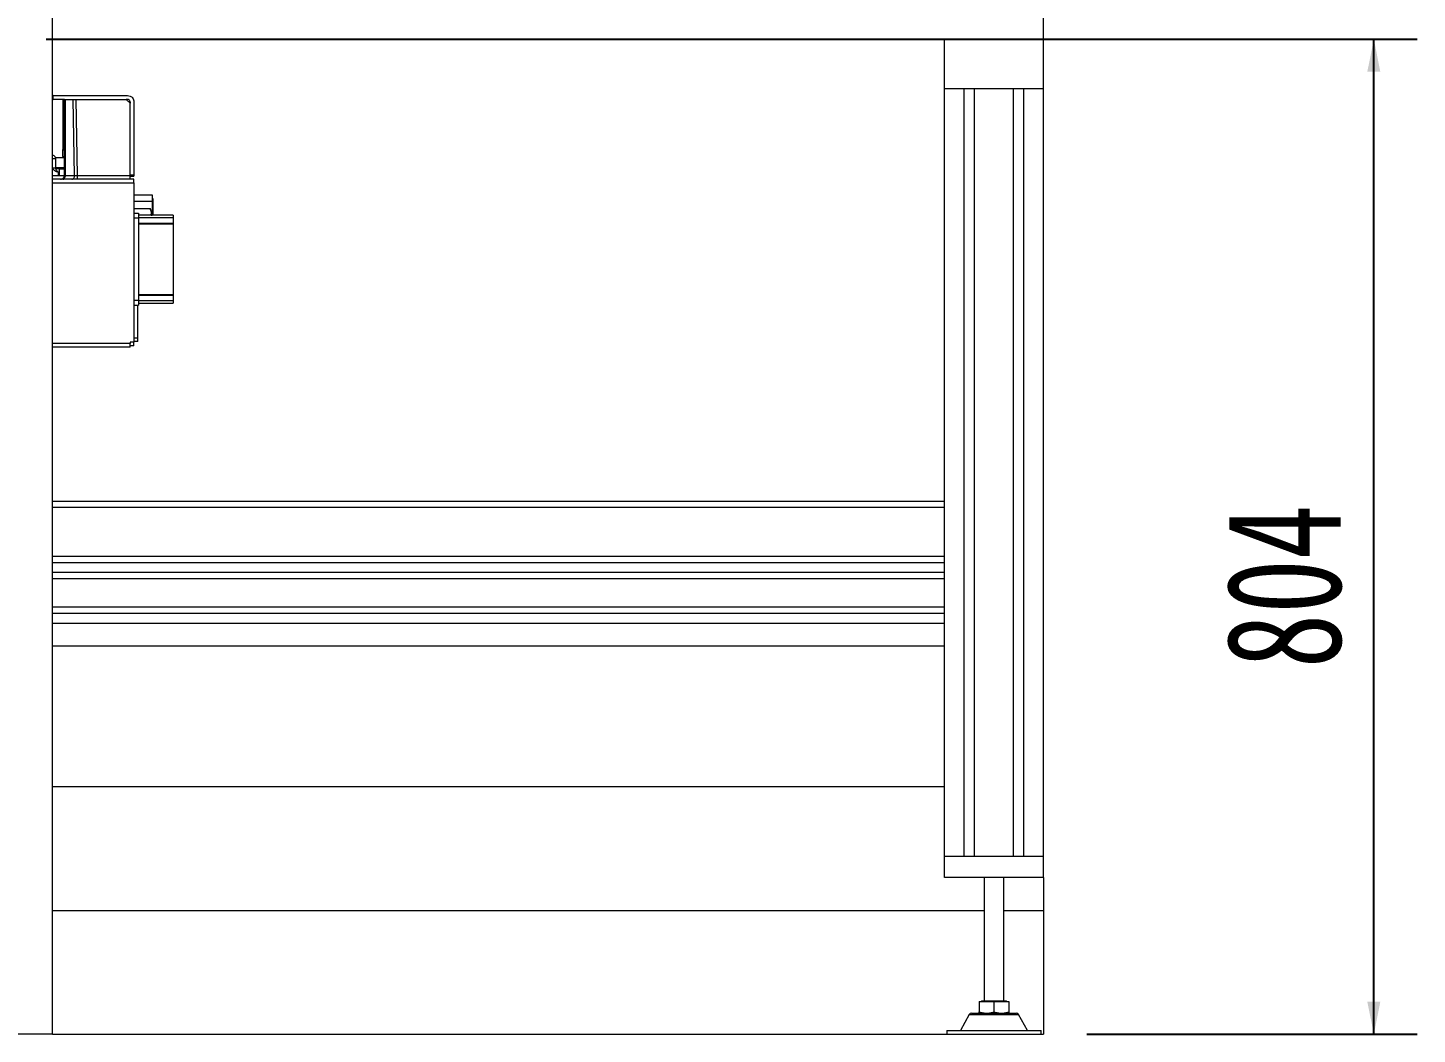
# Model space of a CAD drawing. Header units: millimetres. Extents: x 169 to 14583, y -399 to 10804.
# Drawn here: x 9481 to 10603, y 1076 to 1889 of the extents above; entities that cross this region are included whole.
import ezdxf

# ---------------------------------------------------------------- set-up
doc = ezdxf.new("R2010")
doc.units = ezdxf.units.MM
doc.header["$LTSCALE"] = 35
doc.layers.add('1', color=70, linetype='Continuous')
doc.styles.add('SLDTEXTSTYLE2', font='TXT', dxfattribs={"width": 0.7})
doc.dimstyles.new('SLDDIMSTYLE5', dxfattribs={"dimtxt": 105.988363, "dimasz": 26.25, "dimexe": 0, "dimexo": 0.0625, "dimgap": 26.497091, "dimtad": 1, "dimdec": 0, "dimrnd": 1e-09, "dimzin": 12, "dimdsep": 46, "dimtxsty": 'SLDTEXTSTYLE2', "dimsah": 1, "dimcen": 0.09, "dimadec": 0, "dimazin": 3, "dimtfac": 1, "dimtdec": 3, "dimtofl": 0, "dimtmove": 0, "dimatfit": 3, "dimfxl": 0, "dimfrac": 2, "dimtolj": 1, "dimtzin": 12, "dimarcsym": 0})

# ---------------------------------------------------------------- blocks, each defined once
blk = doc.blocks.new('_D_16')
at = {"layer": '1'}
for p, q in [((9496.3, 1879.8), (10602.9, 1879.8)), ((10567.9, 1076.2), (10567.9, 1879.8)), ((10336.3, 1076.2), (10602.9, 1076.2))]:
    blk.add_line(p, q, dxfattribs=at)
for points in [[(10567.9, 1879.8), (10562.6, 1853.5), (10573.1, 1853.5)], [(10567.9, 1076.2), (10573.1, 1102.4), (10562.6, 1102.4)]]:
    blk.add_solid(points, dxfattribs=at)
at = {"layer": '1', "insert": (10448.5, 1371.7), "char_height": 92.6, "attachment_point": 1, "rotation": 90, "style": 'SLDTEXTSTYLE2'}
blk.add_mtext('804', dxfattribs=at)

msp = doc.modelspace()

# ---------------------------------------------------------------- linework, layer by layer
at = {"color": 7, "linetype": 'Continuous', "lineweight": 18}
for p, q in [((9501.279, 1076.159), (9501.279, 3276.159)), ((10301.279, 1879.779), (10301.279, 1898.279)), ((9501.279, 1879.779), (10221.279, 1879.779)), ((10221.279, 1879.779), (10301.279, 1879.779)), ((10221.279, 1839.779), (10221.279, 1879.779)), ((10301.279, 1839.779), (10301.279, 1879.779)), ((10301.279, 1839.779), (10221.279, 1839.779)), ((10237.129, 1839.779), (10221.279, 1839.779)), ((10221.279, 1219.779), (10221.279, 1839.779)), ((10237.129, 1219.779), (10237.129, 1839.779)), ((10245.429, 1219.779), (10245.429, 1839.779)), ((10277.129, 1839.779), (10245.429, 1839.779)), ((10277.129, 1219.779), (10277.129, 1839.779)), ((10285.429, 1219.779), (10285.429, 1839.779)), ((10301.279, 1839.779), (10285.429, 1839.779)), ((10301.279, 1219.779), (10301.279, 1839.779)), ((9501.967, 1834.359), (9501.279, 1834.359)), ((9501.279, 1831.159), (9501.967, 1831.159)), ((9501.967, 1831.159), (9501.967, 1834.359)), ((9501.967, 1834.359), (9561.967, 1834.359)), ((9510.967, 1831.159), (9501.967, 1831.159)), ((9509.967, 1831.133), (9509.967, 1831.159)), ((9510.967, 1769.659), (9510.967, 1831.159)), ((9511.846, 1769.659), (9511.846, 1831.159)), ((9511.846, 1831.159), (9518.088, 1831.159)), ((9519.161, 1769.659), (9518.088, 1831.159)), ((9520.21, 1831.159), (9521.285, 1769.607)), ((9520.21, 1831.159), (9560.967, 1831.159)), ((9563.967, 1828.159), (9560.967, 1831.159)), ((9561.967, 1831.159), (9560.967, 1831.159)), ((9563.967, 1829.159), (9563.967, 1828.159)), ((9563.967, 1769.607), (9563.967, 1828.159)), ((9567.167, 1829.159), (9567.167, 1770.159)), ((9503.967, 1775.659), (9503.967, 1783.159)), ((9510.117, 1791.159), (9509.467, 1790.509)), ((9509.467, 1790.509), (9509.467, 1785.159)), ((9509.967, 1784.159), (9509.967, 1785.159)), ((9510.958, 1784.159), (9510.958, 1776.159)), ((9510.958, 1784.159), (9510.967, 1784.159)), ((9505.967, 1772.664), (9505.967, 1769.659)), ((9506.967, 1769.659), (9506.967, 1775.159)), ((9506.967, 1775.159), (9510.967, 1775.159)), ((9510.958, 1776.159), (9510.967, 1776.159)), ((9501.279, 1769.659), (9505.967, 1769.659)), ((9567.167, 1766.659), (9501.279, 1766.659)), ((9501.279, 1763.659), (9567.167, 1763.659)), ((9505.967, 1769.659), (9510.967, 1769.659)), ((9508.493, 1766.76), (9508.783, 1766.815)), ((9510.771, 1768.625), (9510.967, 1769.659)), ((9511.846, 1769.659), (9519.161, 1769.659)), ((9521.285, 1769.607), (9563.967, 1769.607)), ((9563.967, 1770.159), (9567.167, 1770.159)), ((9563.967, 1769.159), (9567.167, 1769.159)), ((9567.167, 1770.159), (9567.167, 1769.159)), ((9567.167, 1763.659), (9567.167, 1635.159)), ((9567.167, 1754.129), (9581.767, 1754.129)), ((9581.767, 1754.129), (9581.767, 1748.644)), ((9582.267, 1751.004), (9581.767, 1751.488)), ((9581.767, 1748.644), (9567.167, 1748.644)), ((9567.167, 1743.015), (9580.095, 1743.015)), ((9567.167, 1739.409), (9570.817, 1739.409)), ((9581.167, 1741.159), (9580.089, 1743.026)), ((9581.167, 1739.551), (9581.167, 1737.674)), ((9581.767, 1748.644), (9581.767, 1737.674)), ((9567.167, 1735.409), (9570.817, 1735.409)), ((9598.817, 1737.659), (9570.817, 1737.659)), ((9570.817, 1735.677), (9598.817, 1735.677)), ((9570.817, 1735.409), (9570.817, 1668.909)), ((9570.817, 1731.342), (9598.817, 1731.342)), ((9570.817, 1730.659), (9598.817, 1730.659)), ((9581.167, 1737.674), (9581.767, 1737.674)), ((9581.767, 1737.674), (9581.767, 1737.659)), ((9598.817, 1730.659), (9598.817, 1673.659)), ((9570.817, 1673.659), (9598.817, 1673.659)), ((9570.817, 1672.976), (9598.817, 1672.976)), ((9567.167, 1668.909), (9570.817, 1668.909)), ((9567.167, 1664.909), (9570.817, 1664.909)), ((9570.367, 1638.659), (9570.367, 1664.909)), ((9570.817, 1668.64), (9598.817, 1668.64)), ((9570.817, 1666.659), (9598.817, 1666.659)), ((9567.167, 1638.659), (9570.367, 1638.659)), ((9570.367, 1635.659), (9570.367, 1638.659)), ((9563.967, 1634.159), (9501.279, 1634.159)), ((9563.967, 1631.159), (9501.279, 1631.159)), ((9567.167, 1635.159), (9563.967, 1635.159)), ((9563.967, 1635.159), (9563.967, 1634.159)), ((9570.367, 1635.659), (9567.167, 1635.659)), ((9501.279, 1506.779), (10221.279, 1506.779)), ((9501.279, 1501.779), (10221.279, 1501.779)), ((9501.279, 1462.279), (10221.279, 1462.279)), ((9501.279, 1457.279), (10221.279, 1457.279)), ((9501.279, 1449.279), (10221.279, 1449.279)), ((9501.279, 1444.279), (10221.279, 1444.279)), ((9501.279, 1421.279), (10221.279, 1421.279)), ((9501.279, 1416.279), (10221.279, 1416.279)), ((9501.279, 1408.279), (10221.279, 1408.279)), ((9501.279, 1389.779), (10221.279, 1389.779)), ((9501.279, 1276.159), (10221.279, 1276.159)), ((10221.279, 1202.779), (10221.279, 1219.779)), ((10301.279, 1219.779), (10221.279, 1219.779)), ((10237.129, 1219.779), (10221.279, 1219.779)), ((10277.129, 1219.779), (10245.429, 1219.779)), ((10301.279, 1219.779), (10285.429, 1219.779)), ((10301.279, 1202.779), (10301.279, 1219.779)), ((10301.279, 1202.779), (10221.279, 1202.779)), ((10253.279, 1202.779), (10253.279, 1103.159)), ((10269.279, 1103.159), (10269.279, 1202.779)), ((10301.279, 1202.779), (10301.279, 1176.159)), ((9501.279, 1176.159), (10253.279, 1176.159)), ((10269.279, 1176.159), (10301.279, 1176.159)), ((10301.279, 1176.159), (10301.279, 1076.159)), ((10249.279, 1102.659), (10249.279, 1094.231)), ((10249.279, 1102.659), (10261.279, 1102.659)), ((10251.279, 1103.159), (10251.279, 1102.659)), ((10251.279, 1103.159), (10261.279, 1103.159)), ((10261.279, 1103.159), (10271.279, 1103.159)), ((10261.279, 1102.659), (10261.279, 1094.231)), ((10261.279, 1102.659), (10273.279, 1102.659)), ((10271.279, 1102.659), (10271.279, 1103.159)), ((10273.279, 1102.659), (10273.279, 1094.231)), ((10241.386, 1092.13), (10234.18, 1079.159)), ((10241.386, 1092.13), (10281.171, 1092.13)), ((10243.135, 1093.159), (10279.423, 1093.159)), ((10288.377, 1079.159), (10281.171, 1092.13)), ((10223.279, 1079.159), (10223.279, 1076.159)), ((10223.279, 1079.159), (10299.279, 1079.159)), ((10299.279, 1076.159), (10299.279, 1079.159)), ((9501.279, 1076.159), (9461.279, 1076.159)), ((9501.279, 1076.159), (10223.279, 1076.159)), ((10223.279, 1076.159), (10299.279, 1076.159)), ((10299.279, 1076.159), (10301.279, 1076.159))]:
    msp.add_line(p, q, dxfattribs=at)
at = {"color": 7, "linetype": 'Continuous', "lineweight": 18, "flags": 128}
for points in [[(9509.967, 1791.009), (9509.967, 1804.084), (9509.967, 1831.133)], [(9510.967, 1769.659), (9510.967, 1769.659)], [(9567.167, 1632.159), (9565.375, 1632.159), (9563.967, 1632.159)]]:
    msp.add_lwpolyline(points, dxfattribs=at)
at = {"color": 7, "linetype": 'Continuous', "lineweight": 18}
for centre, start, end in [((10243.135, 1091.159), 90, 150.945396), ((10279.423, 1091.159), 29.054604, 90)]:
    msp.add_arc(centre, 2, start, end, dxfattribs=at)
for points, knots in [([(9510.967, 1831.159), (9511.008, 1831.159), (9511.09, 1831.159), (9511.594, 1831.159), (9511.846, 1831.159)], [0, 0, 0, 0, 0.49958669, 1, 1, 1, 1]), ([(9518.088, 1831.159), (9518.398, 1831.159), (9519.018, 1831.159), (9519.812, 1831.159), (9520.21, 1831.159)], [0, 0, 0, 0, 0.4995965, 1, 1, 1, 1]), ([(9561.967, 1834.359), (9562.73, 1834.261), (9564.256, 1834.065), (9565.965, 1832.672), (9566.985, 1830.958), (9567.107, 1829.759), (9567.167, 1829.159)], [0, 0, 0, 0, 0.27961895, 0.55923791, 0.77961895, 1, 1, 1, 1]), ([(9563.967, 1829.159), (9563.929, 1829.452), (9563.854, 1830.039), (9563.318, 1830.697), (9562.659, 1831.089), (9562.198, 1831.136), (9561.967, 1831.159)], [0, 0, 0, 0, 0.27961896, 0.55923791, 0.77961896, 1, 1, 1, 1]), ([(9503.967, 1783.159), (9503.922, 1783.553), (9503.832, 1784.34), (9503.137, 1785.326), (9502.241, 1785.974), (9501.564, 1786.06), (9501.279, 1786.097)], [0, 0, 0, 0, 0.26857349, 0.53641734, 0.80448171, 1, 1, 1, 1]), ([(9503.967, 1783.159), (9503.911, 1783.159), (9503.798, 1783.159), (9502.992, 1783.159), (9502.102, 1783.159), (9501.518, 1783.159), (9501.279, 1783.159)], [0, 0, 0, 0, 0.29987724, 0.59975449, 0.83610206, 1, 1, 1, 1]), ([(9503.776, 1784.159), (9504.349, 1784.159), (9506.146, 1784.159), (9508.723, 1784.159), (9510.213, 1784.159), (9510.958, 1784.159)], [0, 0, 0, 0, 0.18943815, 0.59462114, 1, 1, 1, 1]), ([(9509.467, 1790.509), (9509.543, 1790.509), (9509.673, 1790.509), (9510.587, 1790.509), (9510.967, 1790.509)], [0, 0, 0, 0, 0.58363005, 1, 1, 1, 1]), ([(9509.467, 1785.159), (9509.543, 1785.159), (9509.673, 1785.159), (9510.587, 1785.159), (9510.967, 1785.159)], [0, 0, 0, 0, 0.58363005, 1, 1, 1, 1]), ([(9510.117, 1791.159), (9510.164, 1791.159), (9510.226, 1791.159), (9510.823, 1791.159), (9510.967, 1791.159)], [0, 0, 0, 0, 0.75944703, 1, 1, 1, 1]), ([(9503.967, 1775.659), (9503.922, 1775.659), (9503.832, 1775.659), (9503.137, 1775.659), (9502.241, 1775.659), (9501.564, 1775.659), (9501.279, 1775.659)], [0, 0, 0, 0, 0.26819266, 0.53638531, 0.80457797, 1, 1, 1, 1]), ([(9501.279, 1775.405), (9502.096, 1774.6), (9503.169, 1773.544), (9504.89, 1772.8), (9505.605, 1772.71), (9505.967, 1772.664)], [0, 0, 0, 0, 0.61217946, 0.8032627, 1, 1, 1, 1]), ([(9503.967, 1776.159), (9504.753, 1776.159), (9506.606, 1776.159), (9509.02, 1776.159), (9510.312, 1776.159), (9510.958, 1776.159)], [0, 0, 0, 0, 0.269398867, 0.634699434, 1, 1, 1, 1]), ([(9505.967, 1775.159), (9505.514, 1775.466), (9504.894, 1775.886), (9504.164, 1775.973), (9503.967, 1775.997)], [0, 0, 0, 0, 0.73123765, 1, 1, 1, 1]), ([(9506.967, 1775.159), (9506.527, 1775.159), (9505.647, 1775.159), (9504.661, 1775.159), (9504.072, 1775.159), (9504.002, 1775.159), (9503.967, 1775.159)], [0, 0, 0, 0, 0.27961895, 0.5592379, 0.77961895, 1, 1, 1, 1]), ([(9507.967, 1766.659), (9508.392, 1766.712), (9509.277, 1766.822), (9510.283, 1767.633), (9510.869, 1768.643), (9510.935, 1769.329), (9510.967, 1769.659)], [0, 0, 0, 0, 0.27026133, 0.56242939, 0.78973642, 1, 1, 1, 1]), ([(9510.967, 1769.659), (9511.019, 1769.659), (9511.111, 1769.659), (9511.621, 1769.659), (9511.846, 1769.659)], [0, 0, 0, 0, 0.55923791, 1, 1, 1, 1]), ([(9517.04, 1766.659), (9517.351, 1766.716), (9517.974, 1766.829), (9518.671, 1767.632), (9519.087, 1768.621), (9519.137, 1769.313), (9519.161, 1769.659)], [0, 0, 0, 0, 0.27961895, 0.5592379, 0.77961895, 1, 1, 1, 1]), ([(9519.161, 1769.659), (9519.308, 1769.655), (9519.602, 1769.647), (9520.129, 1769.635), (9520.695, 1769.622), (9521.088, 1769.612), (9521.285, 1769.607)], [0, 0, 0, 0, 0.25, 0.5, 0.75, 1, 1, 1, 1]), ([(9521.285, 1769.607), (9521.285, 1769.172), (9521.285, 1768.304), (9521.285, 1767.337), (9521.285, 1766.761), (9521.285, 1766.693), (9521.285, 1766.659)], [0, 0, 0, 0, 0.27962739, 0.55925479, 0.7796274, 1, 1, 1, 1]), ([(9563.967, 1766.659), (9563.967, 1766.714), (9563.967, 1766.825), (9563.967, 1767.611), (9563.967, 1768.582), (9563.967, 1769.265), (9563.967, 1769.607)], [0, 0, 0, 0, 0.2796274, 0.55925479, 0.7796274, 1, 1, 1, 1]), ([(9567.167, 1763.659), (9567.167, 1764.099), (9567.167, 1764.98), (9567.167, 1765.966), (9567.167, 1766.554), (9567.167, 1766.624), (9567.167, 1766.659)], [0, 0, 0, 0, 0.27961895, 0.5592379, 0.77961895, 1, 1, 1, 1]), ([(9582.267, 1751.004), (9582.267, 1750.882), (9582.267, 1750.638), (9582.267, 1748.829), (9582.267, 1746.225), (9582.267, 1743.163), (9582.267, 1740.061), (9582.267, 1738.455), (9582.267, 1737.659)], [0, 0, 0, 0, 0.16800579, 0.33528091, 0.502186, 0.66906531, 0.835961, 1, 1, 1, 1]), ([(9570.817, 1739.409), (9570.817, 1739.349), (9570.817, 1739.228), (9570.817, 1738.304), (9570.817, 1736.982), (9570.817, 1735.933), (9570.817, 1735.409)], [0, 0, 0, 0, 0.25002815, 0.49998456, 0.74979584, 1, 1, 1, 1]), ([(9580.095, 1743.015), (9580.405, 1742.433), (9581.008, 1741.297), (9581.115, 1740.123), (9581.167, 1739.551)], [0, 0, 0, 0, 0.512975389, 1, 1, 1, 1]), ([(9581.167, 1739.551), (9581.148, 1738.976), (9581.128, 1738.338), (9580.838, 1737.72), (9580.809, 1737.659)], [0, 0, 0, 0, 0.90065746, 1, 1, 1, 1]), ([(9581.167, 1741.159), (9581.167, 1741.088), (9581.167, 1740.947), (9581.167, 1740.017), (9581.167, 1739.551)], [0, 0, 0, 0, 0.50001374, 1, 1, 1, 1]), ([(9598.817, 1737.659), (9598.817, 1737.565), (9598.817, 1737.376), (9598.817, 1736.244), (9598.817, 1735.677)], [0, 0, 0, 0, 0.49982405, 1, 1, 1, 1]), ([(9598.817, 1735.677), (9598.817, 1735.258), (9598.817, 1734.409), (9598.817, 1733.194), (9598.817, 1732.1), (9598.817, 1731.593), (9598.817, 1731.342)], [0, 0, 0, 0, 0.24731126, 0.49964181, 0.75225378, 1, 1, 1, 1]), ([(9598.817, 1731.342), (9598.817, 1731.215), (9598.817, 1730.987), (9598.817, 1730.759), (9598.817, 1730.659)], [0, 0, 0, 0, 0.559964665, 1, 1, 1, 1]), ([(9598.817, 1673.659), (9598.817, 1673.531), (9598.817, 1673.303), (9598.817, 1673.076), (9598.817, 1672.976)], [0, 0, 0, 0, 0.55996466, 1, 1, 1, 1]), ([(9598.817, 1672.976), (9598.817, 1672.725), (9598.817, 1672.219), (9598.817, 1671.126), (9598.817, 1669.91), (9598.817, 1669.061), (9598.817, 1668.64)], [0, 0, 0, 0, 0.247311264, 0.499641809, 0.75225378, 1, 1, 1, 1]), ([(9570.817, 1668.909), (9570.817, 1668.385), (9570.817, 1667.337), (9570.817, 1666.014), (9570.817, 1665.09), (9570.817, 1664.969), (9570.817, 1664.909)], [0, 0, 0, 0, 0.25002815, 0.49998456, 0.74979584, 1, 1, 1, 1]), ([(9598.817, 1668.64), (9598.817, 1668.074), (9598.817, 1666.942), (9598.817, 1666.753), (9598.817, 1666.659)], [0, 0, 0, 0, 0.49982405, 1, 1, 1, 1]), ([(9563.967, 1631.159), (9563.967, 1631.216), (9563.967, 1631.329), (9563.967, 1632.132), (9563.967, 1633.121), (9563.967, 1633.813), (9563.967, 1634.159)], [0, 0, 0, 0, 0.27961895, 0.5592379, 0.77961895, 1, 1, 1, 1]), ([(9567.167, 1632.159), (9567.167, 1632.216), (9567.167, 1632.329), (9567.167, 1633.132), (9567.167, 1634.121), (9567.167, 1634.813), (9567.167, 1635.159)], [0, 0, 0, 0, 0.27961895, 0.5592379, 0.77961895, 1, 1, 1, 1]), ([(10249.279, 1094.231), (10250.253, 1093.931), (10252.22, 1093.327), (10254.253, 1093.215), (10255.279, 1093.159)], [0, 0, 0, 0, 0.495457963, 1, 1, 1, 1]), ([(10249.279, 1093.159), (10249.279, 1093.175), (10249.279, 1093.234), (10249.279, 1093.81), (10249.279, 1094.231)], [0, 0, 0, 0, 0.268633605, 1, 1, 1, 1]), ([(10255.279, 1093.159), (10255.421, 1093.16), (10256.498, 1093.17), (10258.529, 1093.404), (10260.356, 1093.953), (10261.279, 1094.231)], [0, 0, 0, 0, 0.07009856, 0.53078884, 1, 1, 1, 1]), ([(10261.279, 1094.231), (10262.253, 1093.931), (10264.22, 1093.327), (10266.253, 1093.215), (10267.279, 1093.159)], [0, 0, 0, 0, 0.49545796, 1, 1, 1, 1]), ([(10267.279, 1093.159), (10267.421, 1093.16), (10268.498, 1093.17), (10270.529, 1093.404), (10272.356, 1093.953), (10273.279, 1094.231)], [0, 0, 0, 0, 0.07009856, 0.53078884, 1, 1, 1, 1]), ([(10273.279, 1094.231), (10273.279, 1093.81), (10273.279, 1093.234), (10273.279, 1093.175), (10273.279, 1093.159)], [0, 0, 0, 0, 0.731366395, 1, 1, 1, 1])]:
    msp.add_open_spline(points, degree=3, knots=knots, dxfattribs=at)
for points in [[(9505.967, 1772.831), (9505.686, 1772.959), (9505.123, 1773.216), (9504.483, 1773.903), (9504.05, 1774.735), (9503.995, 1775.351), (9503.967, 1775.659)], [(9509.724, 1766.659), (9510.002, 1766.704), (9510.558, 1766.794), (9511.26, 1767.488), (9511.75, 1768.48), (9511.814, 1769.266), (9511.846, 1769.659)]]:
    msp.add_open_spline(points, degree=3, dxfattribs=at)

# ---------------------------------------------------------------- dimensions: what is measured, and where the dimension line sits
at = {"layer": '1'}
dim = msp.add_linear_dim(base=(10567.878, 1879.779), p1=(10301.279, 1076.159), p2=(9461.279, 1879.779), angle=90, dimstyle='SLDDIMSTYLE5', dxfattribs=at)
dim.commit()
dim.dimension.update_dxf_attribs({"geometry": '_D_16', "text_midpoint": (10567.878, 1477.969), "dimtype": 160})

doc.saveas('drawing.dxf')
